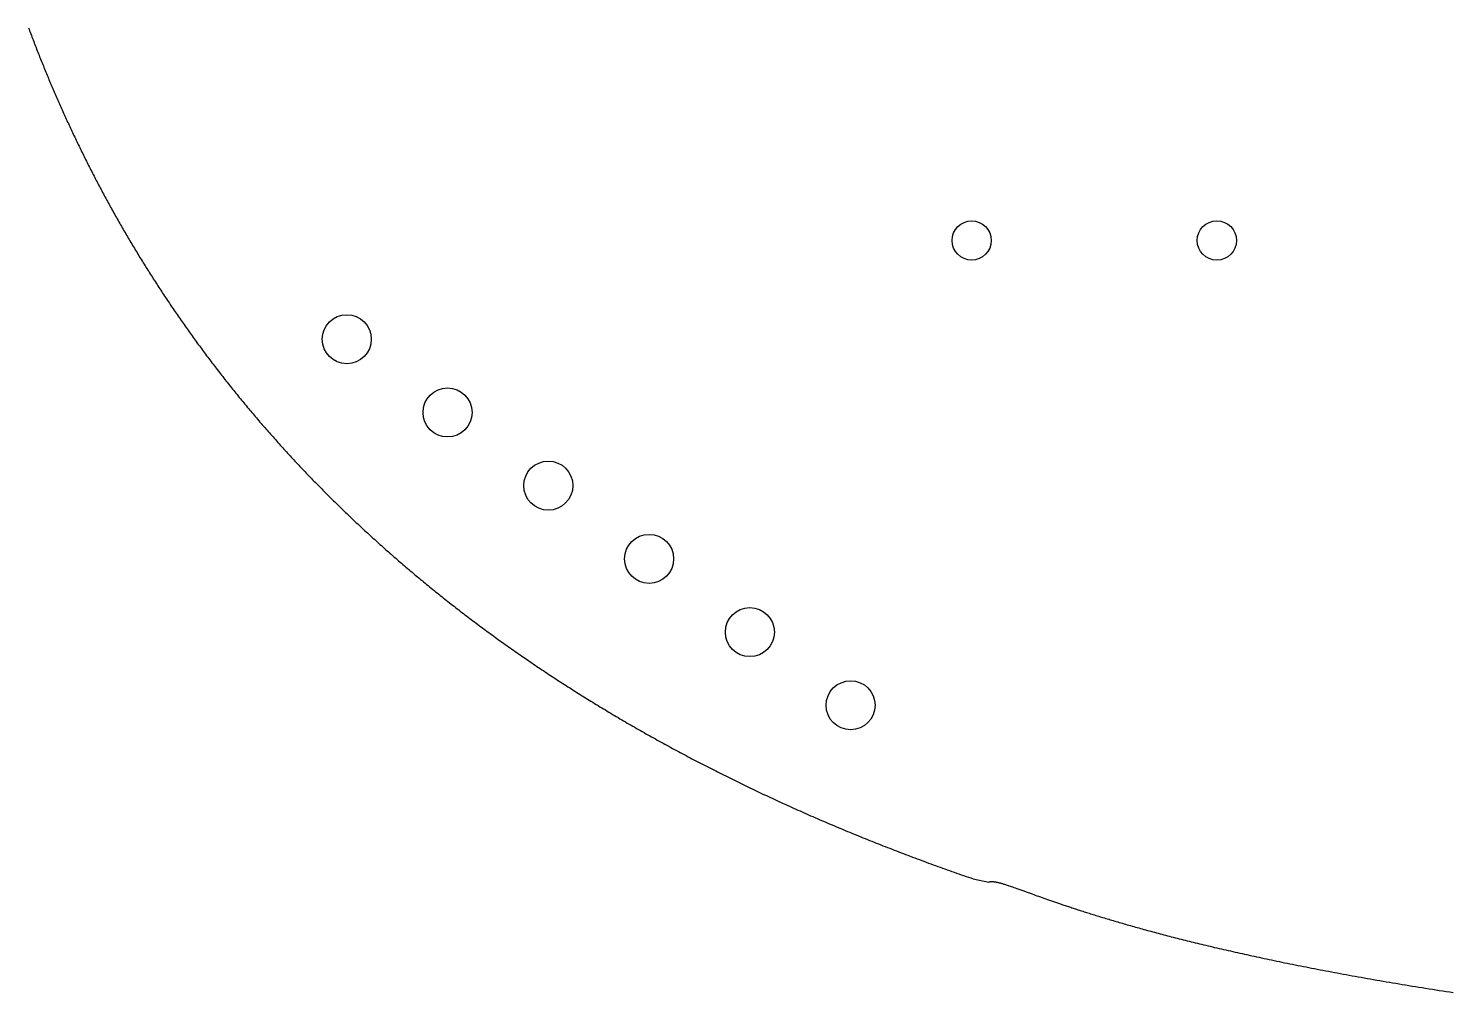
# Model space of a CAD drawing. Header units: millimetres. Extents: x 79 to 221, y -141 to -59.
# Drawn here: x 80.77 to 109.79, y -139.34 to -119.68 of the extents above; entities that cross this region are included whole.
import ezdxf

# ---------------------------------------------------------------- set-up
doc = ezdxf.new("R2010")
doc.units = ezdxf.units.MM
doc.layers.add('Edge.Cuts', color=254, linetype='CONTINUOUS', true_color=0xd0d2cd)

msp = doc.modelspace()

# ---------------------------------------------------------------- linework, layer by layer
at = {"layer": 'Edge.Cuts', "linetype": 'CONTINUOUS'}
for p, q in [((80.766987, -119.661368), (80.778645, -119.692667)), ((80.778645, -119.692667), (80.790344, -119.723958)), ((80.790344, -119.723958), (80.802081, -119.755242)), ((80.802081, -119.755242), (80.813858, -119.786518)), ((80.813858, -119.786518), (80.825675, -119.817786)), ((80.825675, -119.817786), (80.837531, -119.849047)), ((80.837531, -119.849047), (80.849427, -119.8803)), ((80.849427, -119.8803), (80.861363, -119.911545)), ((80.861363, -119.911545), (80.873338, -119.942782)), ((80.873338, -119.942782), (80.885353, -119.974012)), ((80.885353, -119.974012), (80.897408, -120.005233)), ((80.897408, -120.005233), (80.909503, -120.036447)), ((80.909503, -120.036447), (80.921637, -120.067652)), ((80.921637, -120.067652), (80.933812, -120.098849)), ((80.933812, -120.098849), (80.946026, -120.130038)), ((80.946026, -120.130038), (80.958281, -120.16122)), ((80.958281, -120.16122), (80.970575, -120.192392)), ((80.970575, -120.192392), (80.98291, -120.223557)), ((80.98291, -120.223557), (80.995285, -120.254713)), ((80.995285, -120.254713), (81.007699, -120.285861)), ((81.007699, -120.285861), (81.020155, -120.317001)), ((81.020155, -120.317001), (81.03265, -120.348132)), ((81.03265, -120.348132), (81.045186, -120.379255)), ((81.045186, -120.379255), (81.057762, -120.410369)), ((81.057762, -120.410369), (81.070379, -120.441475)), ((81.070379, -120.441475), (81.083036, -120.472572)), ((81.083036, -120.472572), (81.095733, -120.503661)), ((81.095733, -120.503661), (81.108472, -120.534741)), ((81.108472, -120.534741), (81.12125, -120.565812)), ((81.12125, -120.565812), (81.13407, -120.596875)), ((81.13407, -120.596875), (81.14693, -120.627929)), ((81.14693, -120.627929), (81.15983, -120.658973)), ((81.15983, -120.658973), (81.172772, -120.69001)), ((81.172772, -120.69001), (81.185754, -120.721037)), ((81.185754, -120.721037), (81.198777, -120.752055)), ((81.198777, -120.752055), (81.211841, -120.783064)), ((81.211841, -120.783064), (81.224946, -120.814065)), ((81.224946, -120.814065), (81.238092, -120.845056)), ((81.238092, -120.845056), (81.251279, -120.876038)), ((81.251279, -120.876038), (81.264507, -120.907011)), ((81.264507, -120.907011), (81.277776, -120.937974)), ((81.277776, -120.937974), (81.291087, -120.968929)), ((81.291087, -120.968929), (81.304438, -120.999874)), ((81.304438, -120.999874), (81.317831, -121.03081)), ((81.317831, -121.03081), (81.331265, -121.061737)), ((81.331265, -121.061737), (81.34474, -121.092654)), ((81.34474, -121.092654), (81.358257, -121.123562)), ((81.358257, -121.123562), (81.371815, -121.15446)), ((81.371815, -121.15446), (81.385415, -121.185349)), ((81.385415, -121.185349), (81.399056, -121.216228)), ((81.399056, -121.216228), (81.412739, -121.247097)), ((81.412739, -121.247097), (81.426463, -121.277957)), ((81.426463, -121.277957), (81.440229, -121.308807)), ((81.440229, -121.308807), (81.454037, -121.339648)), ((81.454037, -121.339648), (81.467886, -121.370479)), ((81.467886, -121.370479), (81.481777, -121.4013)), ((81.481777, -121.4013), (81.49571, -121.432111)), ((81.49571, -121.432111), (81.509685, -121.462912)), ((81.509685, -121.462912), (81.523701, -121.493703)), ((81.523701, -121.493703), (81.53776, -121.524484)), ((81.53776, -121.524484), (81.551861, -121.555255)), ((81.551861, -121.555255), (81.566003, -121.586017)), ((81.566003, -121.586017), (81.580188, -121.616768)), ((81.580188, -121.616768), (81.594415, -121.647509)), ((81.594415, -121.647509), (81.608684, -121.678239)), ((81.608684, -121.678239), (81.622995, -121.70896)), ((81.622995, -121.70896), (81.637349, -121.73967)), ((81.637349, -121.73967), (81.651745, -121.77037)), ((81.651745, -121.77037), (81.666183, -121.80106)), ((81.666183, -121.80106), (81.680663, -121.831739)), ((81.680663, -121.831739), (81.695186, -121.862408)), ((81.695186, -121.862408), (81.709752, -121.893066)), ((81.709752, -121.893066), (81.72436, -121.923714)), ((81.72436, -121.923714), (81.73901, -121.954351)), ((81.73901, -121.954351), (81.753703, -121.984978)), ((81.753703, -121.984978), (81.768439, -122.015594)), ((81.768439, -122.015594), (81.783217, -122.046199)), ((81.783217, -122.046199), (81.798039, -122.076793)), ((81.798039, -122.076793), (81.812902, -122.107377)), ((81.812902, -122.107377), (81.827809, -122.13795)), ((81.827809, -122.13795), (81.842759, -122.168512)), ((81.842759, -122.168512), (81.857751, -122.199064)), ((81.857751, -122.199064), (81.872787, -122.229604)), ((81.872787, -122.229604), (81.887865, -122.260133)), ((81.887865, -122.260133), (81.902987, -122.290652)), ((81.902987, -122.290652), (81.918152, -122.321159)), ((81.918152, -122.321159), (81.933359, -122.351655)), ((81.933359, -122.351655), (81.94861, -122.38214)), ((81.94861, -122.38214), (81.963905, -122.412614)), ((81.963905, -122.412614), (81.979242, -122.443077)), ((81.979242, -122.443077), (81.994623, -122.473528)), ((81.994623, -122.473528), (82.010047, -122.503968)), ((82.010047, -122.503968), (82.025514, -122.534397)), ((82.025514, -122.534397), (82.041025, -122.564815)), ((82.041025, -122.564815), (82.05658, -122.59522)), ((82.05658, -122.59522), (82.072178, -122.625615)), ((82.072178, -122.625615), (82.087819, -122.655998)), ((82.087819, -122.655998), (82.103504, -122.686369)), ((82.103504, -122.686369), (82.119233, -122.716729)), ((82.119233, -122.716729), (82.135005, -122.747077)), ((82.135005, -122.747077), (82.150822, -122.777414)), ((82.150822, -122.777414), (82.166682, -122.807739)), ((82.166682, -122.807739), (82.182585, -122.838052)), ((82.182585, -122.838052), (82.198533, -122.868353)), ((82.198533, -122.868353), (82.214525, -122.898642)), ((82.214525, -122.898642), (82.23056, -122.92892)), ((82.23056, -122.92892), (82.24664, -122.959185)), ((82.24664, -122.959185), (82.262763, -122.989439)), ((82.262763, -122.989439), (82.278931, -123.01968)), ((82.278931, -123.01968), (82.295143, -123.04991)), ((82.295143, -123.04991), (82.311399, -123.080127)), ((82.311399, -123.080127), (82.327699, -123.110333)), ((82.327699, -123.110333), (82.344044, -123.140526)), ((82.344044, -123.140526), (82.360433, -123.170707)), ((82.360433, -123.170707), (82.376866, -123.200876)), ((82.376866, -123.200876), (82.393344, -123.231032)), ((82.393344, -123.231032), (82.409866, -123.261176)), ((82.409866, -123.261176), (82.426432, -123.291308)), ((82.426432, -123.291308), (82.443043, -123.321427)), ((82.443043, -123.321427), (82.459699, -123.351534)), ((82.459699, -123.351534), (82.476399, -123.381628)), ((82.476399, -123.381628), (82.493144, -123.41171)), ((82.493144, -123.41171), (82.509934, -123.441779)), ((82.509934, -123.441779), (82.526768, -123.471835)), ((82.526768, -123.471835), (82.543647, -123.501879)), ((82.543647, -123.501879), (82.560572, -123.53191)), ((82.560572, -123.53191), (82.57754, -123.561929)), ((82.57754, -123.561929), (82.594554, -123.591934)), ((82.594554, -123.591934), (82.611613, -123.621927)), ((82.611613, -123.621927), (82.628717, -123.651907)), ((82.628717, -123.651907), (82.645866, -123.681874)), ((82.645866, -123.681874), (82.66306, -123.711828)), ((82.66306, -123.711828), (82.680299, -123.741769)), ((82.680299, -123.741769), (82.697583, -123.771696)), ((82.697583, -123.771696), (82.714913, -123.801611)), ((82.714913, -123.801611), (82.732288, -123.831513)), ((82.732288, -123.831513), (82.749708, -123.861402)), ((82.749708, -123.861402), (82.767174, -123.891277)), ((82.767174, -123.891277), (82.784685, -123.921139)), ((82.784685, -123.921139), (82.802241, -123.950988)), ((82.802241, -123.950988), (82.819843, -123.980823)), ((82.819843, -123.980823), (82.83749, -124.010645)), ((82.83749, -124.010645), (82.855183, -124.040454)), ((82.855183, -124.040454), (82.872922, -124.070249)), ((82.872922, -124.070249), (82.890706, -124.100031)), ((82.890706, -124.100031), (82.908536, -124.129799)), ((82.908536, -124.129799), (82.926412, -124.159554)), ((82.926412, -124.159554), (82.944334, -124.189294)), ((82.944334, -124.189294), (82.962301, -124.219022)), ((82.962301, -124.219022), (82.980315, -124.248735)), ((82.980315, -124.248735), (82.998374, -124.278435)), ((82.998374, -124.278435), (83.016479, -124.308121)), ((83.016479, -124.308121), (83.034631, -124.337793)), ((83.034631, -124.337793), (83.052828, -124.367452)), ((83.052828, -124.367452), (83.071071, -124.397096)), ((83.071071, -124.397096), (83.089361, -124.426727)), ((83.089361, -124.426727), (83.107697, -124.456343)), ((83.107697, -124.456343), (83.126079, -124.485945)), ((83.126079, -124.485945), (83.144507, -124.515534)), ((83.144507, -124.515534), (83.162982, -124.545108)), ((83.162982, -124.545108), (83.181503, -124.574668)), ((83.181503, -124.574668), (83.20007, -124.604214)), ((83.20007, -124.604214), (83.218684, -124.633746)), ((83.218684, -124.633746), (83.237345, -124.663263)), ((83.237345, -124.663263), (83.256052, -124.692766)), ((83.256052, -124.692766), (83.274805, -124.722254)), ((83.274805, -124.722254), (83.293606, -124.751729)), ((83.293606, -124.751729), (83.312453, -124.781188)), ((83.312453, -124.781188), (83.331346, -124.810634)), ((83.331346, -124.810634), (83.350287, -124.840064)), ((83.350287, -124.840064), (83.369274, -124.869481)), ((83.369274, -124.869481), (83.388308, -124.898882)), ((83.388308, -124.898882), (83.407389, -124.928269)), ((83.407389, -124.928269), (83.426517, -124.957641)), ((83.426517, -124.957641), (83.445692, -124.986998)), ((83.445692, -124.986998), (83.464914, -125.016341)), ((83.464914, -125.016341), (83.484183, -125.045669)), ((83.484183, -125.045669), (83.503499, -125.074982)), ((83.503499, -125.074982), (83.522862, -125.10428)), ((83.522862, -125.10428), (83.542273, -125.133563)), ((83.542273, -125.133563), (83.56173, -125.162831)), ((83.56173, -125.162831), (83.581235, -125.192084)), ((83.581235, -125.192084), (83.600788, -125.221322)), ((83.600788, -125.221322), (83.620388, -125.250545)), ((83.620388, -125.250545), (83.640035, -125.279753)), ((83.640035, -125.279753), (83.65973, -125.308945)), ((83.65973, -125.308945), (83.679472, -125.338122)), ((83.679472, -125.338122), (83.699261, -125.367284)), ((83.699261, -125.367284), (83.719099, -125.396431)), ((83.719099, -125.396431), (83.738984, -125.425562)), ((83.738984, -125.425562), (83.758916, -125.454678)), ((83.758916, -125.454678), (83.778897, -125.483779)), ((83.778897, -125.483779), (83.798925, -125.512863)), ((83.798925, -125.512863), (83.819001, -125.541933)), ((83.819001, -125.541933), (83.839125, -125.570987)), ((83.839125, -125.570987), (83.859297, -125.600025)), ((83.859297, -125.600025), (83.879516, -125.629047)), ((83.879516, -125.629047), (83.899784, -125.658054)), ((83.899784, -125.658054), (83.9201, -125.687045)), ((83.9201, -125.687045), (83.940464, -125.716021)), ((83.940464, -125.716021), (83.960876, -125.74498)), ((83.960876, -125.74498), (83.981336, -125.773924)), ((83.981336, -125.773924), (84.001844, -125.802852)), ((84.001844, -125.802852), (84.022401, -125.831764)), ((84.022401, -125.831764), (84.043006, -125.860659)), ((84.043006, -125.860659), (84.063659, -125.889539)), ((84.063659, -125.889539), (84.084361, -125.918403)), ((84.084361, -125.918403), (84.105111, -125.947251)), ((84.105111, -125.947251), (84.12591, -125.976082)), ((84.12591, -125.976082), (84.146757, -126.004897)), ((84.146757, -126.004897), (84.167652, -126.033696)), ((84.167652, -126.033696), (84.188597, -126.062479)), ((84.188597, -126.062479), (84.20959, -126.091245)), ((84.20959, -126.091245), (84.230631, -126.119996)), ((84.230631, -126.119996), (84.251722, -126.148729)), ((84.251722, -126.148729), (84.272861, -126.177446)), ((84.272861, -126.177446), (84.294049, -126.206147)), ((84.294049, -126.206147), (84.315286, -126.234831)), ((84.315286, -126.234831), (84.336571, -126.263499)), ((84.336571, -126.263499), (84.357906, -126.29215)), ((84.357906, -126.29215), (84.37929, -126.320785)), ((84.37929, -126.320785), (84.400723, -126.349402)), ((84.400723, -126.349402), (84.422205, -126.378003)), ((84.422205, -126.378003), (84.443736, -126.406587)), ((84.443736, -126.406587), (84.465316, -126.435155)), ((84.465316, -126.435155), (84.486945, -126.463705)), ((84.486945, -126.463705), (84.508624, -126.492239)), ((84.508624, -126.492239), (84.530352, -126.520756)), ((84.530352, -126.520756), (84.552129, -126.549255)), ((84.552129, -126.549255), (84.573956, -126.577738)), ((84.573956, -126.577738), (84.595832, -126.606204)), ((84.595832, -126.606204), (84.617758, -126.634652)), ((84.617758, -126.634652), (84.639733, -126.663083)), ((84.639733, -126.663083), (84.661758, -126.691498)), ((84.661758, -126.691498), (84.683832, -126.719894)), ((84.683832, -126.719894), (84.705957, -126.748274)), ((84.705957, -126.748274), (84.72813, -126.776636)), ((84.72813, -126.776636), (84.750354, -126.804981)), ((84.750354, -126.804981), (84.772627, -126.833309)), ((84.772627, -126.833309), (84.79495, -126.861619)), ((84.79495, -126.861619), (84.817323, -126.889912)), ((84.817323, -126.889912), (84.839746, -126.918187)), ((84.839746, -126.918187), (84.862219, -126.946445)), ((84.862219, -126.946445), (84.884742, -126.974685)), ((84.884742, -126.974685), (84.907315, -127.002907)), ((84.907315, -127.002907), (84.929938, -127.031112)), ((84.929938, -127.031112), (84.952612, -127.059299)), ((84.952612, -127.059299), (84.975335, -127.087468)), ((84.975335, -127.087468), (84.998109, -127.115619)), ((84.998109, -127.115619), (85.020933, -127.143753)), ((85.020933, -127.143753), (85.043807, -127.171868)), ((85.043807, -127.171868), (85.066732, -127.199966)), ((85.066732, -127.199966), (85.089707, -127.228046)), ((85.089707, -127.228046), (85.112732, -127.256107)), ((85.112732, -127.256107), (85.135808, -127.284151)), ((85.135808, -127.284151), (85.158935, -127.312176)), ((85.158935, -127.312176), (85.182112, -127.340184)), ((85.182112, -127.340184), (85.20534, -127.368173)), ((85.20534, -127.368173), (85.228618, -127.396144)), ((85.228618, -127.396144), (85.251947, -127.424097)), ((85.251947, -127.424097), (85.275327, -127.452031)), ((85.275327, -127.452031), (85.298758, -127.479947)), ((85.298758, -127.479947), (85.322239, -127.507845)), ((85.322239, -127.507845), (85.345772, -127.535724)), ((85.345772, -127.535724), (85.369355, -127.563585)), ((85.369355, -127.563585), (85.392989, -127.591427)), ((85.392989, -127.591427), (85.416675, -127.619251)), ((85.416675, -127.619251), (85.440411, -127.647056)), ((85.440411, -127.647056), (85.464199, -127.674842)), ((85.464199, -127.674842), (85.488037, -127.70261)), ((85.488037, -127.70261), (85.511927, -127.730359)), ((85.511927, -127.730359), (85.535868, -127.758089)), ((85.535868, -127.758089), (85.559861, -127.7858)), ((85.559861, -127.7858), (85.583905, -127.813493)), ((85.583905, -127.813493), (85.608, -127.841167)), ((85.608, -127.841167), (85.632146, -127.868822)), ((85.632146, -127.868822), (85.656344, -127.896457)), ((85.656344, -127.896457), (85.680594, -127.924074)), ((85.680594, -127.924074), (85.704895, -127.951672)), ((85.704895, -127.951672), (85.729247, -127.979251)), ((85.729247, -127.979251), (85.753652, -128.00681)), ((85.753652, -128.00681), (85.778108, -128.03435)), ((85.778108, -128.03435), (85.802615, -128.061872)), ((85.802615, -128.061872), (85.827175, -128.089373)), ((85.827175, -128.089373), (85.851786, -128.116856)), ((85.851786, -128.116856), (85.876449, -128.144319)), ((85.876449, -128.144319), (85.901164, -128.171763)), ((85.901164, -128.171763), (85.925931, -128.199187)), ((85.925931, -128.199187), (85.95075, -128.226592)), ((85.95075, -128.226592), (85.975621, -128.253978)), ((85.975621, -128.253978), (86.000544, -128.281344)), ((86.000544, -128.281344), (86.025519, -128.30869)), ((86.025519, -128.30869), (86.050546, -128.336016)), ((86.050546, -128.336016), (86.075626, -128.363323)), ((86.075626, -128.363323), (86.100757, -128.390611)), ((86.100757, -128.390611), (86.125941, -128.417878)), ((86.125941, -128.417878), (86.151178, -128.445126)), ((86.151178, -128.445126), (86.176467, -128.472354)), ((86.176467, -128.472354), (86.201808, -128.499562)), ((86.201808, -128.499562), (86.227201, -128.52675)), ((86.227201, -128.52675), (86.252648, -128.553918)), ((86.252648, -128.553918), (86.278146, -128.581066)), ((86.278146, -128.581066), (86.303698, -128.608194)), ((86.303698, -128.608194), (86.329302, -128.635302)), ((86.329302, -128.635302), (86.354958, -128.662389)), ((86.354958, -128.662389), (86.380668, -128.689457)), ((86.380668, -128.689457), (86.40643, -128.716504)), ((86.40643, -128.716504), (86.432245, -128.743532)), ((86.432245, -128.743532), (86.458113, -128.770538)), ((86.458113, -128.770538), (86.484033, -128.797525)), ((86.484033, -128.797525), (86.510007, -128.824491)), ((86.510007, -128.824491), (86.536034, -128.851437)), ((86.536034, -128.851437), (86.562114, -128.878362)), ((86.562114, -128.878362), (86.588246, -128.905267)), ((86.588246, -128.905267), (86.614432, -128.932151)), ((86.614432, -128.932151), (86.640671, -128.959014)), ((86.640671, -128.959014), (86.666964, -128.985857)), ((86.666964, -128.985857), (86.693309, -129.01268)), ((86.693309, -129.01268), (86.719708, -129.039481)), ((86.719708, -129.039481), (86.74616, -129.066262)), ((86.74616, -129.066262), (86.772666, -129.093022)), ((86.772666, -129.093022), (86.799225, -129.119761)), ((86.799225, -129.119761), (86.825838, -129.14648)), ((86.825838, -129.14648), (86.852504, -129.173177)), ((86.852504, -129.173177), (86.879223, -129.199854)), ((86.879223, -129.199854), (86.905996, -129.226509)), ((86.905996, -129.226509), (86.932823, -129.253143)), ((86.932823, -129.253143), (86.959704, -129.279757)), ((86.959704, -129.279757), (86.986638, -129.306349)), ((86.986638, -129.306349), (87.013626, -129.33292)), ((87.013626, -129.33292), (87.040668, -129.35947)), ((87.040668, -129.35947), (87.067764, -129.385998)), ((87.067764, -129.385998), (87.094914, -129.412505)), ((87.094914, -129.412505), (87.122117, -129.438991)), ((87.122117, -129.438991), (87.149375, -129.465456)), ((87.149375, -129.465456), (87.176687, -129.491899)), ((87.176687, -129.491899), (87.204052, -129.518321)), ((87.204052, -129.518321), (87.231472, -129.544721)), ((87.231472, -129.544721), (87.258946, -129.571099)), ((87.258946, -129.571099), (87.286475, -129.597457)), ((87.286475, -129.597457), (87.314057, -129.623792)), ((87.314057, -129.623792), (87.341694, -129.650106)), ((87.341694, -129.650106), (87.369385, -129.676398)), ((87.369385, -129.676398), (87.397131, -129.702668)), ((87.397131, -129.702668), (87.424931, -129.728917)), ((87.424931, -129.728917), (87.452786, -129.755143)), ((87.452786, -129.755143), (87.480695, -129.781348)), ((87.480695, -129.781348), (87.508658, -129.807531)), ((87.508658, -129.807531), (87.536677, -129.833692)), ((87.536677, -129.833692), (87.56475, -129.859831)), ((87.56475, -129.859831), (87.592877, -129.885948)), ((87.592877, -129.885948), (87.62106, -129.912043)), ((87.62106, -129.912043), (87.649297, -129.938115)), ((87.649297, -129.938115), (87.677589, -129.964166)), ((87.677589, -129.964166), (87.705936, -129.990194)), ((87.705936, -129.990194), (87.734338, -130.0162)), ((87.734338, -130.0162), (87.762794, -130.042184)), ((87.762794, -130.042184), (87.791306, -130.068145)), ((87.791306, -130.068145), (87.819873, -130.094085)), ((87.819873, -130.094085), (87.848495, -130.120001)), ((87.848495, -130.120001), (87.877172, -130.145895)), ((87.877172, -130.145895), (87.905905, -130.171767)), ((87.905905, -130.171767), (87.934692, -130.197616)), ((87.934692, -130.197616), (87.963535, -130.223443)), ((87.963535, -130.223443), (87.992433, -130.249247)), ((87.992433, -130.249247), (88.021386, -130.275028)), ((88.021386, -130.275028), (88.050395, -130.300787)), ((88.050395, -130.300787), (88.07946, -130.326523)), ((88.07946, -130.326523), (88.108579, -130.352236)), ((88.108579, -130.352236), (88.137755, -130.377926)), ((88.137755, -130.377926), (88.166986, -130.403594)), ((88.166986, -130.403594), (88.196272, -130.429238)), ((88.196272, -130.429238), (88.225614, -130.45486)), ((88.225614, -130.45486), (88.255012, -130.480458)), ((88.255012, -130.480458), (88.284466, -130.506034)), ((88.284466, -130.506034), (88.313976, -130.531586)), ((88.313976, -130.531586), (88.343541, -130.557116)), ((88.343541, -130.557116), (88.373162, -130.582622)), ((88.373162, -130.582622), (88.402839, -130.608105)), ((88.402839, -130.608105), (88.432572, -130.633565)), ((88.432572, -130.633565), (88.462362, -130.659001)), ((88.462362, -130.659001), (88.492207, -130.684414)), ((88.492207, -130.684414), (88.522108, -130.709804)), ((88.522108, -130.709804), (88.552066, -130.73517)), ((88.552066, -130.73517), (88.582079, -130.760513)), ((88.582079, -130.760513), (88.612149, -130.785833)), ((88.612149, -130.785833), (88.642275, -130.811129)), ((88.642275, -130.811129), (88.672458, -130.836401)), ((88.672458, -130.836401), (88.702697, -130.86165)), ((88.702697, -130.86165), (88.732992, -130.886875)), ((88.732992, -130.886875), (88.763344, -130.912076)), ((88.763344, -130.912076), (88.793752, -130.937254)), ((88.793752, -130.937254), (88.824217, -130.962407)), ((88.824217, -130.962407), (88.854738, -130.987538)), ((88.854738, -130.987538), (88.885316, -131.012644)), ((88.885316, -131.012644), (88.915951, -131.037726)), ((88.915951, -131.037726), (88.946642, -131.062784)), ((88.946642, -131.062784), (88.977391, -131.087819)), ((88.977391, -131.087819), (89.008196, -131.112829)), ((89.008196, -131.112829), (89.039057, -131.137815)), ((89.039057, -131.137815), (89.069976, -131.162777)), ((89.069976, -131.162777), (89.100952, -131.187715)), ((89.100952, -131.187715), (89.131984, -131.212629)), ((89.131984, -131.212629), (89.163074, -131.237518)), ((89.163074, -131.237518), (89.194221, -131.262384)), ((89.194221, -131.262384), (89.225425, -131.287225)), ((89.225425, -131.287225), (89.256686, -131.312041)), ((89.256686, -131.312041), (89.288004, -131.336833)), ((89.288004, -131.336833), (89.31938, -131.361601)), ((89.31938, -131.361601), (89.350812, -131.386344)), ((89.350812, -131.386344), (89.382302, -131.411063)), ((89.382302, -131.411063), (89.41385, -131.435757)), ((89.41385, -131.435757), (89.445455, -131.460427)), ((89.445455, -131.460427), (89.477117, -131.485072)), ((89.477117, -131.485072), (89.508837, -131.509692)), ((89.508837, -131.509692), (89.540615, -131.534287)), ((89.540615, -131.534287), (89.57245, -131.558858)), ((89.57245, -131.558858), (89.604342, -131.583404)), ((89.604342, -131.583404), (89.636293, -131.607925)), ((89.636293, -131.607925), (89.668301, -131.632421)), ((89.668301, -131.632421), (89.700367, -131.656892)), ((89.700367, -131.656892), (89.73249, -131.681338)), ((89.73249, -131.681338), (89.764672, -131.70576)), ((89.764672, -131.70576), (89.796911, -131.730156)), ((89.796911, -131.730156), (89.829209, -131.754527)), ((89.829209, -131.754527), (89.861564, -131.778873)), ((89.861564, -131.778873), (89.893977, -131.803193)), ((89.893977, -131.803193), (89.926449, -131.827489)), ((89.926449, -131.827489), (89.958978, -131.851759)), ((89.958978, -131.851759), (89.991566, -131.876004)), ((89.991566, -131.876004), (90.024212, -131.900223)), ((90.024212, -131.900223), (90.056916, -131.924417)), ((90.056916, -131.924417), (90.089679, -131.948586)), ((90.089679, -131.948586), (90.1225, -131.972729)), ((90.1225, -131.972729), (90.155379, -131.996847)), ((90.155379, -131.996847), (90.188317, -132.020939)), ((90.188317, -132.020939), (90.221313, -132.045006)), ((90.221313, -132.045006), (90.254368, -132.069046)), ((90.254368, -132.069046), (90.287481, -132.093062)), ((90.287481, -132.093062), (90.320653, -132.117051)), ((90.320653, -132.117051), (90.353883, -132.141015)), ((90.353883, -132.141015), (90.387173, -132.164953)), ((90.387173, -132.164953), (90.420521, -132.188865)), ((90.420521, -132.188865), (90.453927, -132.212751)), ((90.453927, -132.212751), (90.487393, -132.236611)), ((90.487393, -132.236611), (90.520917, -132.260445)), ((90.520917, -132.260445), (90.554501, -132.284253)), ((90.554501, -132.284253), (90.588143, -132.308035)), ((90.588143, -132.308035), (90.621844, -132.331791)), ((90.621844, -132.331791), (90.655605, -132.355521)), ((90.655605, -132.355521), (90.689424, -132.379225)), ((90.689424, -132.379225), (90.723302, -132.402902)), ((90.723302, -132.402902), (90.75724, -132.426554)), ((90.75724, -132.426554), (90.791237, -132.450179)), ((90.791237, -132.450179), (90.825293, -132.473777)), ((90.825293, -132.473777), (90.859409, -132.497349)), ((90.859409, -132.497349), (90.893584, -132.520895)), ((90.893584, -132.520895), (90.927818, -132.544414)), ((90.927818, -132.544414), (90.962112, -132.567907)), ((90.962112, -132.567907), (90.996465, -132.591373)), ((90.996465, -132.591373), (91.030878, -132.614813)), ((91.030878, -132.614813), (91.06535, -132.638226)), ((91.06535, -132.638226), (91.099882, -132.661612)), ((91.099882, -132.661612), (91.134473, -132.684972)), ((91.134473, -132.684972), (91.169125, -132.708304)), ((91.169125, -132.708304), (91.203836, -132.73161)), ((91.203836, -132.73161), (91.238606, -132.754889)), ((91.238606, -132.754889), (91.273437, -132.778142)), ((91.273437, -132.778142), (91.308327, -132.801367)), ((91.308327, -132.801367), (91.343278, -132.824565)), ((91.343278, -132.824565), (91.378288, -132.847737)), ((91.378288, -132.847737), (91.413359, -132.870881)), ((91.413359, -132.870881), (91.448489, -132.893998)), ((91.448489, -132.893998), (91.48368, -132.917088)), ((91.48368, -132.917088), (91.51893, -132.940151)), ((91.51893, -132.940151), (91.554241, -132.963187)), ((91.554241, -132.963187), (91.589612, -132.986195)), ((91.589612, -132.986195), (91.625044, -133.009176)), ((91.625044, -133.009176), (91.660535, -133.03213)), ((91.660535, -133.03213), (91.696087, -133.055056)), ((91.696087, -133.055056), (91.7317, -133.077955)), ((91.7317, -133.077955), (91.767373, -133.100827)), ((91.767373, -133.100827), (91.803106, -133.123671)), ((91.803106, -133.123671), (91.8389, -133.146487)), ((91.8389, -133.146487), (91.874754, -133.169276)), ((91.874754, -133.169276), (91.91067, -133.192037)), ((91.91067, -133.192037), (91.946645, -133.21477)), ((91.946645, -133.21477), (91.982682, -133.237476)), ((91.982682, -133.237476), (92.018779, -133.260154)), ((92.018779, -133.260154), (92.054937, -133.282804)), ((92.054937, -133.282804), (92.091156, -133.305427)), ((92.091156, -133.305427), (92.127436, -133.328021)), ((92.127436, -133.328021), (92.163776, -133.350588)), ((92.163776, -133.350588), (92.200178, -133.373126)), ((92.200178, -133.373126), (92.236641, -133.395637)), ((92.236641, -133.395637), (92.273164, -133.41812)), ((92.273164, -133.41812), (92.309749, -133.440574)), ((92.309749, -133.440574), (92.346395, -133.463)), ((92.346395, -133.463), (92.383102, -133.485399)), ((92.383102, -133.485399), (92.419871, -133.507768)), ((92.419871, -133.507768), (92.456701, -133.53011)), ((92.456701, -133.53011), (92.493592, -133.552424)), ((92.493592, -133.552424), (92.530544, -133.574709)), ((92.530544, -133.574709), (92.567558, -133.596965)), ((92.567558, -133.596965), (92.604633, -133.619193)), ((92.604633, -133.619193), (92.64177, -133.641393)), ((92.64177, -133.641393), (92.678968, -133.663564)), ((92.678968, -133.663564), (92.716228, -133.685707)), ((92.716228, -133.685707), (92.75355, -133.707821)), ((92.75355, -133.707821), (92.790933, -133.729907)), ((92.790933, -133.729907), (92.828378, -133.751964)), ((92.828378, -133.751964), (92.865884, -133.773992)), ((92.865884, -133.773992), (92.903453, -133.795991)), ((92.903453, -133.795991), (92.941083, -133.817962)), ((92.941083, -133.817962), (92.978775, -133.839903)), ((92.978775, -133.839903), (93.016529, -133.861816)), ((93.016529, -133.861816), (93.054346, -133.8837)), ((93.054346, -133.8837), (93.092224, -133.905555)), ((93.092224, -133.905555), (93.130164, -133.927381)), ((93.130164, -133.927381), (93.168166, -133.949178)), ((93.168166, -133.949178), (93.206231, -133.970946)), ((93.206231, -133.970946), (93.244358, -133.992685)), ((93.244358, -133.992685), (93.282547, -134.014394)), ((93.282547, -134.014394), (93.320798, -134.036075)), ((93.320798, -134.036075), (93.359111, -134.057726)), ((93.359111, -134.057726), (93.397487, -134.079348)), ((93.397487, -134.079348), (93.435926, -134.10094)), ((93.435926, -134.10094), (93.474426, -134.122503)), ((93.474426, -134.122503), (93.51299, -134.144037)), ((93.51299, -134.144037), (93.551616, -134.165541)), ((93.551616, -134.165541), (93.590304, -134.187016)), ((93.590304, -134.187016), (93.629055, -134.208461)), ((93.629055, -134.208461), (93.667869, -134.229877)), ((93.667869, -134.229877), (93.706746, -134.251263)), ((93.706746, -134.251263), (93.745685, -134.272619)), ((93.745685, -134.272619), (93.784687, -134.293945)), ((93.784687, -134.293945), (93.823752, -134.315242)), ((93.823752, -134.315242), (93.86288, -134.336509)), ((93.86288, -134.336509), (93.902071, -134.357747)), ((93.902071, -134.357747), (93.941324, -134.378954)), ((93.941324, -134.378954), (93.980641, -134.400131)), ((93.980641, -134.400131), (94.020021, -134.421279)), ((94.020021, -134.421279), (94.059464, -134.442396)), ((94.059464, -134.442396), (94.09897, -134.463484)), ((94.09897, -134.463484), (94.13854, -134.484541)), ((94.13854, -134.484541), (94.178172, -134.505568)), ((94.178172, -134.505568), (94.217868, -134.526566)), ((94.217868, -134.526566), (94.257628, -134.547532)), ((94.257628, -134.547532), (94.29745, -134.568469)), ((94.29745, -134.568469), (94.337336, -134.589375)), ((94.337336, -134.589375), (94.377286, -134.610251)), ((94.377286, -134.610251), (94.417299, -134.631097)), ((94.417299, -134.631097), (94.457376, -134.651912)), ((94.457376, -134.651912), (94.497516, -134.672697)), ((94.497516, -134.672697), (94.53772, -134.693451)), ((94.53772, -134.693451), (94.577988, -134.714175)), ((94.577988, -134.714175), (94.618319, -134.734868)), ((94.618319, -134.734868), (94.658714, -134.755531)), ((94.658714, -134.755531), (94.699173, -134.776163)), ((94.699173, -134.776163), (94.739696, -134.796764)), ((94.739696, -134.796764), (94.780282, -134.817335)), ((94.780282, -134.817335), (94.820933, -134.837874)), ((94.820933, -134.837874), (94.861648, -134.858383)), ((94.861648, -134.858383), (94.902426, -134.878861)), ((94.902426, -134.878861), (94.943269, -134.899308)), ((94.943269, -134.899308), (94.984176, -134.919724)), ((94.984176, -134.919724), (95.025147, -134.940109)), ((95.025147, -134.940109), (95.066183, -134.960463)), ((95.066183, -134.960463), (95.107282, -134.980786)), ((95.107282, -134.980786), (95.148446, -135.001078)), ((95.148446, -135.001078), (95.189674, -135.021339)), ((95.189674, -135.021339), (95.230967, -135.041569)), ((95.230967, -135.041569), (95.272324, -135.061767)), ((95.272324, -135.061767), (95.313745, -135.081934)), ((95.313745, -135.081934), (95.355231, -135.10207)), ((95.355231, -135.10207), (95.396782, -135.122174)), ((95.396782, -135.122174), (95.438397, -135.142247)), ((95.438397, -135.142247), (95.480077, -135.162289)), ((95.480077, -135.162289), (95.521822, -135.182299)), ((95.521822, -135.182299), (95.563631, -135.202277)), ((95.563631, -135.202277), (95.605505, -135.222224)), ((95.605505, -135.222224), (95.647444, -135.242139)), ((95.647444, -135.242139), (95.689448, -135.262023)), ((95.689448, -135.262023), (95.731517, -135.281875)), ((95.731517, -135.281875), (95.77365, -135.301695)), ((95.77365, -135.301695), (95.815849, -135.321483)), ((95.815849, -135.321483), (95.858113, -135.34124)), ((95.858113, -135.34124), (95.900442, -135.360965)), ((95.900442, -135.360965), (95.942836, -135.380658)), ((95.942836, -135.380658), (95.985295, -135.400318)), ((95.985295, -135.400318), (96.027819, -135.419947)), ((96.027819, -135.419947), (96.070409, -135.439544)), ((96.070409, -135.439544), (96.113064, -135.459109)), ((96.113064, -135.459109), (96.155784, -135.478642)), ((96.155784, -135.478642), (96.19857, -135.498142)), ((96.19857, -135.498142), (96.241421, -135.517611)), ((96.241421, -135.517611), (96.284338, -135.537047)), ((96.284338, -135.537047), (96.32732, -135.55645)), ((96.32732, -135.55645), (96.370368, -135.575822)), ((96.370368, -135.575822), (96.413481, -135.595161)), ((96.413481, -135.595161), (96.45666, -135.614468)), ((96.45666, -135.614468), (96.499905, -135.633742)), ((96.499905, -135.633742), (96.543216, -135.652984)), ((96.543216, -135.652984), (96.586592, -135.672193)), ((96.586592, -135.672193), (96.630034, -135.69137)), ((96.630034, -135.69137), (96.673542, -135.710514)), ((96.673542, -135.710514), (96.717116, -135.729626)), ((96.717116, -135.729626), (96.760756, -135.748704)), ((96.760756, -135.748704), (96.804462, -135.767751)), ((96.804462, -135.767751), (96.848234, -135.786764)), ((96.848234, -135.786764), (96.892072, -135.805744)), ((96.892072, -135.805744), (96.935976, -135.824692)), ((96.935976, -135.824692), (96.979947, -135.843607)), ((96.979947, -135.843607), (97.023983, -135.862488)), ((97.023983, -135.862488), (97.068086, -135.881337)), ((97.068086, -135.881337), (97.112256, -135.900153)), ((97.112256, -135.900153), (97.156491, -135.918936)), ((97.156491, -135.918936), (97.200793, -135.937685)), ((97.200793, -135.937685), (97.245162, -135.956402)), ((97.245162, -135.956402), (97.289597, -135.975085)), ((97.289597, -135.975085), (97.334098, -135.993735)), ((97.334098, -135.993735), (97.378666, -136.012352)), ((97.378666, -136.012352), (97.423301, -136.030935)), ((97.423301, -136.030935), (97.468003, -136.049485)), ((97.468003, -136.049485), (97.512771, -136.068002)), ((97.512771, -136.068002), (97.557606, -136.086485)), ((97.557606, -136.086485), (97.602507, -136.104935)), ((97.602507, -136.104935), (97.647476, -136.123351)), ((97.647476, -136.123351), (97.692511, -136.141734)), ((97.692511, -136.141734), (97.737614, -136.160083)), ((97.737614, -136.160083), (97.782783, -136.178398)), ((97.782783, -136.178398), (97.828019, -136.19668)), ((97.828019, -136.19668), (97.873323, -136.214928)), ((97.873323, -136.214928), (97.918693, -136.233143)), ((97.918693, -136.233143), (97.964131, -136.251323)), ((97.964131, -136.251323), (98.009636, -136.26947)), ((98.009636, -136.26947), (98.055208, -136.287582)), ((98.055208, -136.287582), (98.100847, -136.305661)), ((98.100847, -136.305661), (98.146554, -136.323706)), ((98.146554, -136.323706), (98.192328, -136.341717)), ((98.192328, -136.341717), (98.23817, -136.359693)), ((98.23817, -136.359693), (98.284079, -136.377636)), ((98.284079, -136.377636), (98.330055, -136.395545)), ((98.330055, -136.395545), (98.376099, -136.413419)), ((98.376099, -136.413419), (98.422211, -136.431259)), ((98.422211, -136.431259), (98.46839, -136.449065)), ((98.46839, -136.449065), (98.514637, -136.466836)), ((98.514637, -136.466836), (98.560952, -136.484573)), ((98.560952, -136.484573), (98.607335, -136.502276)), ((98.607335, -136.502276), (98.653785, -136.519945)), ((98.653785, -136.519945), (98.700303, -136.537578)), ((98.700303, -136.537578), (98.746889, -136.555178)), ((98.746889, -136.555178), (98.793543, -136.572743)), ((98.793543, -136.572743), (98.840265, -136.590273)), ((98.840265, -136.590273), (98.887055, -136.607768)), ((98.887055, -136.607768), (98.933913, -136.625229)), ((98.933913, -136.625229), (98.980839, -136.642655)), ((98.980839, -136.642655), (99.027834, -136.660047)), ((99.027834, -136.660047), (99.074896, -136.677403)), ((99.074896, -136.677403), (99.122027, -136.694725)), ((99.122027, -136.694725), (99.169226, -136.712012)), ((99.169226, -136.712012), (99.216493, -136.729264)), ((99.216493, -136.729264), (99.263829, -136.746481)), ((99.263829, -136.746481), (99.311233, -136.763663)), ((99.311233, -136.763663), (99.358706, -136.78081)), ((99.358706, -136.78081), (99.406247, -136.797921)), ((99.406247, -136.797921), (99.453857, -136.814998)), ((99.453857, -136.814998), (99.501536, -136.832039)), ((99.501536, -136.832039), (99.549283, -136.849046)), ((99.549283, -136.849046), (99.597098, -136.866017)), ((99.597098, -136.866017), (99.644983, -136.882952)), ((99.644983, -136.882952), (99.692936, -136.899853)), ((99.692936, -136.899853), (99.740958, -136.916718)), ((99.740958, -136.916718), (99.789049, -136.933547)), ((99.789049, -136.933547), (99.837209, -136.950341)), ((99.837209, -136.950341), (99.885438, -136.9671)), ((99.885438, -136.9671), (99.933735, -136.983823)), ((99.933735, -136.983823), (99.982102, -137.00051)), ((99.982102, -137.00051), (100.030538, -137.017162)), ((100.030538, -137.017162), (100.35019, -137.082196)), ((100.35019, -137.082196), (100.35313, -137.081146)), ((100.35313, -137.081146), (100.356151, -137.080152)), ((100.356151, -137.080152), (100.359254, -137.079215)), ((100.359254, -137.079215), (100.362444, -137.078336)), ((100.362444, -137.078336), (100.365724, -137.077515)), ((100.365724, -137.077515), (100.369098, -137.076754)), ((100.369098, -137.076754), (100.37257, -137.076053)), ((100.37257, -137.076053), (100.376143, -137.075414)), ((100.376143, -137.075414), (100.379821, -137.074837)), ((100.379821, -137.074837), (100.38361, -137.074324)), ((100.38361, -137.074324), (100.387513, -137.073877)), ((100.387513, -137.073877), (100.391535, -137.073496)), ((100.391535, -137.073496), (100.395682, -137.073185)), ((100.395682, -137.073185), (100.399957, -137.072945)), ((100.399957, -137.072945), (100.404367, -137.072778)), ((100.404367, -137.072778), (100.408917, -137.072686)), ((100.408917, -137.072686), (100.413614, -137.072671)), ((100.413614, -137.072671), (100.418462, -137.072736)), ((100.418462, -137.072736), (100.423469, -137.072883)), ((100.423469, -137.072883), (100.428642, -137.073116)), ((100.428642, -137.073116), (100.433987, -137.073437)), ((100.433987, -137.073437), (100.439513, -137.073849)), ((100.439513, -137.073849), (100.445227, -137.074355)), ((100.445227, -137.074355), (100.451137, -137.07496)), ((100.451137, -137.07496), (100.457253, -137.075667)), ((100.457253, -137.075667), (100.463583, -137.076479)), ((100.463583, -137.076479), (100.470139, -137.077401)), ((100.470139, -137.077401), (100.47693, -137.078437)), ((100.47693, -137.078437), (100.483967, -137.079592)), ((100.483967, -137.079592), (100.491264, -137.080871)), ((100.491264, -137.080871), (100.498833, -137.082279)), ((100.498833, -137.082279), (100.506687, -137.083822)), ((100.506687, -137.083822), (100.514843, -137.085506)), ((100.514843, -137.085506), (100.523314, -137.087337)), ((100.523314, -137.087337), (100.53212, -137.089323)), ((100.53212, -137.089323), (100.541279, -137.09147)), ((100.541279, -137.09147), (100.55081, -137.093787)), ((100.55081, -137.093787), (100.560737, -137.096282)), ((100.560737, -137.096282), (100.571084, -137.098966)), ((100.571084, -137.098966), (100.581877, -137.101848)), ((100.581877, -137.101848), (100.593146, -137.10494)), ((100.593146, -137.10494), (100.604923, -137.108255)), ((100.604923, -137.108255), (100.617244, -137.111806)), ((100.617244, -137.111806), (100.63015, -137.115609)), ((100.63015, -137.115609), (100.643687, -137.119682)), ((100.643687, -137.119682), (100.657907, -137.124043)), ((100.657907, -137.124043), (100.672869, -137.128715)), ((100.672869, -137.128715), (100.68864, -137.133724)), ((100.68864, -137.133724), (100.705301, -137.139099)), ((100.705301, -137.139099), (100.722946, -137.144875)), ((100.722946, -137.144875), (100.741684, -137.151093)), ((100.741684, -137.151093), (100.761653, -137.157803)), ((100.761653, -137.157803), (100.783018, -137.165066)), ((100.783018, -137.165066), (100.80599, -137.172959)), ((100.80599, -137.172959), (100.830841, -137.181582)), ((100.830841, -137.181582), (100.857936, -137.191066)), ((100.857936, -137.191066), (100.887788, -137.201599)), ((100.887788, -137.201599), (100.921159, -137.213456)), ((100.921159, -137.213456), (100.959284, -137.227084)), ((100.959284, -137.227084), (101.004459, -137.243313)), ((101.004459, -137.243313), (101.06209, -137.264093)), ((101.06209, -137.264093), (101.109655, -137.281273)), ((101.109655, -137.281273), (101.16967, -137.302947)), ((101.16967, -137.302947), (101.232379, -137.325554)), ((101.232379, -137.325554), (101.264761, -137.337202)), ((101.264761, -137.337202), (101.297837, -137.349075)), ((101.297837, -137.349075), (101.331616, -137.361173)), ((101.331616, -137.361173), (101.366103, -137.373491)), ((101.366103, -137.373491), (101.401306, -137.386028)), ((101.401306, -137.386028), (101.437232, -137.398781)), ((101.437232, -137.398781), (101.473888, -137.411748)), ((101.473888, -137.411748), (101.511281, -137.424926)), ((101.511281, -137.424926), (101.549419, -137.438313)), ((101.549419, -137.438313), (101.588307, -137.451907)), ((101.588307, -137.451907), (101.627954, -137.465705)), ((101.627954, -137.465705), (101.668366, -137.479704)), ((101.668366, -137.479704), (101.70955, -137.493903)), ((101.70955, -137.493903), (101.751514, -137.508298)), ((101.751514, -137.508298), (101.794264, -137.522887)), ((101.794264, -137.522887), (101.837808, -137.537669)), ((101.837808, -137.537669), (101.882152, -137.55264)), ((101.882152, -137.55264), (101.904627, -137.560195)), ((101.904627, -137.560195), (101.927305, -137.567797)), ((101.927305, -137.567797), (101.950186, -137.575445)), ((101.950186, -137.575445), (101.973272, -137.583139)), ((101.973272, -137.583139), (101.996563, -137.590879)), ((101.996563, -137.590879), (102.02006, -137.598664)), ((102.02006, -137.598664), (102.043765, -137.606493)), ((102.043765, -137.606493), (102.067678, -137.614368)), ((102.067678, -137.614368), (102.0918, -137.622286)), ((102.0918, -137.622286), (102.116132, -137.630249)), ((102.116132, -137.630249), (102.140674, -137.638255)), ((102.140674, -137.638255), (102.165429, -137.646305)), ((102.165429, -137.646305), (102.190395, -137.654398)), ((102.190395, -137.654398), (102.215575, -137.662533)), ((102.215575, -137.662533), (102.24097, -137.670711)), ((102.24097, -137.670711), (102.266579, -137.678931)), ((102.266579, -137.678931), (102.292405, -137.687193)), ((102.292405, -137.687193), (102.318448, -137.695497)), ((102.318448, -137.695497), (102.344708, -137.703842)), ((102.344708, -137.703842), (102.371187, -137.712227)), ((102.371187, -137.712227), (102.397886, -137.720654)), ((102.397886, -137.720654), (102.424805, -137.729121)), ((102.424805, -137.729121), (102.451946, -137.737627)), ((102.451946, -137.737627), (102.479308, -137.746174)), ((102.479308, -137.746174), (102.506894, -137.75476)), ((102.506894, -137.75476), (102.534704, -137.763385)), ((102.534704, -137.763385), (102.562739, -137.772049)), ((102.562739, -137.772049), (102.591, -137.780751)), ((102.591, -137.780751), (102.619487, -137.789492)), ((102.619487, -137.789492), (102.648202, -137.79827)), ((102.648202, -137.79827), (102.677145, -137.807086)), ((102.677145, -137.807086), (102.706317, -137.815939)), ((102.706317, -137.815939), (102.73572, -137.82483)), ((102.73572, -137.82483), (102.765354, -137.833757)), ((102.765354, -137.833757), (102.79522, -137.84272)), ((102.79522, -137.84272), (102.825318, -137.85172)), ((102.825318, -137.85172), (102.855651, -137.860755)), ((102.855651, -137.860755), (102.886217, -137.869825)), ((102.886217, -137.869825), (102.91702, -137.878931)), ((102.91702, -137.878931), (102.948059, -137.888072)), ((102.948059, -137.888072), (102.979335, -137.897247)), ((102.979335, -137.897247), (103.010849, -137.906457)), ((103.010849, -137.906457), (103.042602, -137.9157)), ((103.042602, -137.9157), (103.074595, -137.924977)), ((103.074595, -137.924977), (103.106829, -137.934287)), ((103.106829, -137.934287), (103.139304, -137.943631)), ((103.139304, -137.943631), (103.172022, -137.953007)), ((103.172022, -137.953007), (103.204984, -137.962415)), ((103.204984, -137.962415), (103.23819, -137.971856)), ((103.23819, -137.971856), (103.271641, -137.981328)), ((103.271641, -137.981328), (103.305338, -137.990832)), ((103.305338, -137.990832), (103.339282, -138.000367)), ((103.339282, -138.000367), (103.373474, -138.009933)), ((103.373474, -138.009933), (103.407915, -138.01953)), ((103.407915, -138.01953), (103.442605, -138.029156)), ((103.442605, -138.029156), (103.477546, -138.038813)), ((103.477546, -138.038813), (103.512738, -138.0485)), ((103.512738, -138.0485), (103.548183, -138.058215)), ((103.548183, -138.058215), (103.58388, -138.06796)), ((103.58388, -138.06796), (103.619832, -138.077734)), ((103.619832, -138.077734), (103.656038, -138.087536)), ((103.656038, -138.087536), (103.692501, -138.097366)), ((103.692501, -138.097366), (103.72922, -138.107224)), ((103.72922, -138.107224), (103.766196, -138.11711)), ((103.766196, -138.11711), (103.803432, -138.127022)), ((103.803432, -138.127022), (103.840926, -138.136962)), ((103.840926, -138.136962), (103.878681, -138.146928)), ((103.878681, -138.146928), (103.916696, -138.156921)), ((103.916696, -138.156921), (103.954974, -138.16694)), ((103.954974, -138.16694), (103.993515, -138.176984)), ((103.993515, -138.176984), (104.032319, -138.187054)), ((104.032319, -138.187054), (104.071388, -138.197148)), ((104.071388, -138.197148), (104.110722, -138.207268)), ((104.110722, -138.207268), (104.150323, -138.217412)), ((104.150323, -138.217412), (104.190192, -138.22758)), ((104.190192, -138.22758), (104.230328, -138.237772)), ((104.230328, -138.237772), (104.270733, -138.247988)), ((104.270733, -138.247988), (104.311409, -138.258227)), ((104.311409, -138.258227), (104.352355, -138.268489)), ((104.352355, -138.268489), (104.393573, -138.278773)), ((104.393573, -138.278773), (104.435063, -138.28908)), ((104.435063, -138.28908), (104.476827, -138.299409)), ((104.476827, -138.299409), (104.518865, -138.30976)), ((104.518865, -138.30976), (104.561179, -138.320132)), ((104.561179, -138.320132), (104.603768, -138.330525)), ((104.603768, -138.330525), (104.646635, -138.340939)), ((104.646635, -138.340939), (104.689779, -138.351374)), ((104.689779, -138.351374), (104.733203, -138.361829)), ((104.733203, -138.361829), (104.776905, -138.372303)), ((104.776905, -138.372303), (104.820889, -138.382798)), ((104.820889, -138.382798), (104.865154, -138.393311)), ((104.865154, -138.393311), (104.909701, -138.403844)), ((104.909701, -138.403844), (104.954531, -138.414395)), ((104.954531, -138.414395), (104.999645, -138.424965)), ((104.999645, -138.424965), (105.045045, -138.435552)), ((105.045045, -138.435552), (105.09073, -138.446158)), ((105.09073, -138.446158), (105.136702, -138.456781)), ((105.136702, -138.456781), (105.182961, -138.467421)), ((105.182961, -138.467421), (105.229509, -138.478078)), ((105.229509, -138.478078), (105.276346, -138.488752)), ((105.276346, -138.488752), (105.323474, -138.499441)), ((105.323474, -138.499441), (105.370893, -138.510147)), ((105.370893, -138.510147), (105.418603, -138.520868)), ((105.418603, -138.520868), (105.466607, -138.531605)), ((105.466607, -138.531605), (105.514904, -138.542357)), ((105.514904, -138.542357), (105.563496, -138.553123)), ((105.563496, -138.553123), (105.612384, -138.563904)), ((105.612384, -138.563904), (105.661568, -138.574699)), ((105.661568, -138.574699), (105.711049, -138.585508)), ((105.711049, -138.585508), (105.760829, -138.59633)), ((105.760829, -138.59633), (105.810907, -138.607166)), ((105.810907, -138.607166), (105.861286, -138.618014)), ((105.861286, -138.618014), (105.911965, -138.628875)), ((105.911965, -138.628875), (105.962946, -138.639748)), ((105.962946, -138.639748), (106.01423, -138.650633)), ((106.01423, -138.650633), (106.065817, -138.66153)), ((106.065817, -138.66153), (106.117709, -138.672439)), ((106.117709, -138.672439), (106.169906, -138.683358)), ((106.169906, -138.683358), (106.222409, -138.694288)), ((106.222409, -138.694288), (106.275219, -138.705228)), ((106.275219, -138.705228), (106.328337, -138.716179)), ((106.328337, -138.716179), (106.381764, -138.72714)), ((106.381764, -138.72714), (106.4355, -138.73811)), ((106.4355, -138.73811), (106.489547, -138.749089)), ((106.489547, -138.749089), (106.543905, -138.760077)), ((106.543905, -138.760077), (106.598576, -138.771074)), ((106.598576, -138.771074), (106.65356, -138.782079)), ((106.65356, -138.782079), (106.708858, -138.793093)), ((106.708858, -138.793093), (106.764471, -138.804113)), ((106.764471, -138.804113), (106.8204, -138.815142)), ((106.8204, -138.815142), (106.876646, -138.826177)), ((106.876646, -138.826177), (106.933209, -138.837219)), ((106.933209, -138.837219), (106.990091, -138.848268)), ((106.990091, -138.848268), (107.047292, -138.859323)), ((107.047292, -138.859323), (107.104813, -138.870384)), ((107.104813, -138.870384), (107.162656, -138.88145)), ((107.162656, -138.88145), (107.220821, -138.892522)), ((107.220821, -138.892522), (107.279308, -138.903598)), ((107.279308, -138.903598), (107.33812, -138.914679)), ((107.33812, -138.914679), (107.397256, -138.925765)), ((107.397256, -138.925765), (107.456717, -138.936855)), ((107.456717, -138.936855), (107.516505, -138.947948)), ((107.516505, -138.947948), (107.576621, -138.959045)), ((107.576621, -138.959045), (107.637064, -138.970145)), ((107.637064, -138.970145), (107.697837, -138.981248)), ((107.697837, -138.981248), (107.75894, -138.992353)), ((107.75894, -138.992353), (107.820374, -139.00346)), ((107.820374, -139.00346), (107.882139, -139.01457)), ((107.882139, -139.01457), (107.944237, -139.025681)), ((107.944237, -139.025681), (108.006669, -139.036793)), ((108.006669, -139.036793), (108.069435, -139.047907)), ((108.069435, -139.047907), (108.132536, -139.059021)), ((108.132536, -139.059021), (108.195973, -139.070135)), ((108.195973, -139.070135), (108.259748, -139.08125)), ((108.259748, -139.08125), (108.32386, -139.092364)), ((108.32386, -139.092364), (108.388311, -139.103478)), ((108.388311, -139.103478), (108.453102, -139.114591)), ((108.453102, -139.114591), (108.518234, -139.125702)), ((108.518234, -139.125702), (108.583707, -139.136813)), ((108.583707, -139.136813), (108.649522, -139.147922)), ((108.649522, -139.147922), (108.715681, -139.159028)), ((108.715681, -139.159028), (108.782183, -139.170132)), ((108.782183, -139.170132), (108.849031, -139.181234)), ((108.849031, -139.181234), (108.916225, -139.192333)), ((108.916225, -139.192333), (108.983765, -139.203428)), ((108.983765, -139.203428), (109.051653, -139.21452)), ((109.051653, -139.21452), (109.11989, -139.225608)), ((109.11989, -139.225608), (109.188476, -139.236691)), ((109.188476, -139.236691), (109.257412, -139.247771)), ((109.257412, -139.247771), (109.326699, -139.258845)), ((109.326699, -139.258845), (109.396339, -139.269914)), ((109.396339, -139.269914), (109.466332, -139.280978)), ((109.466332, -139.280978), (109.536678, -139.292036)), ((109.536678, -139.292036), (109.607379, -139.303089)), ((109.607379, -139.303089), (109.678436, -139.314135)), ((109.678436, -139.314135), (109.749849, -139.325174)), ((109.749849, -139.325174), (109.821619, -139.336206))]:
    msp.add_line(p, q, dxfattribs=at)
at = {"layer": 'Edge.Cuts'}
for centre, radius in [((100, -124), 0.4), ((105, -124), 0.4), ((87.258061, -126.014051), 0.5), ((89.312964, -127.507026), 0.5), ((91.367867, -129), 0.5), ((93.42277, -130.492975), 0.5), ((95.477674, -131.985949), 0.5), ((97.532577, -133.478924), 0.5)]:
    msp.add_circle(centre, radius, dxfattribs=at)

doc.saveas('drawing.dxf')
